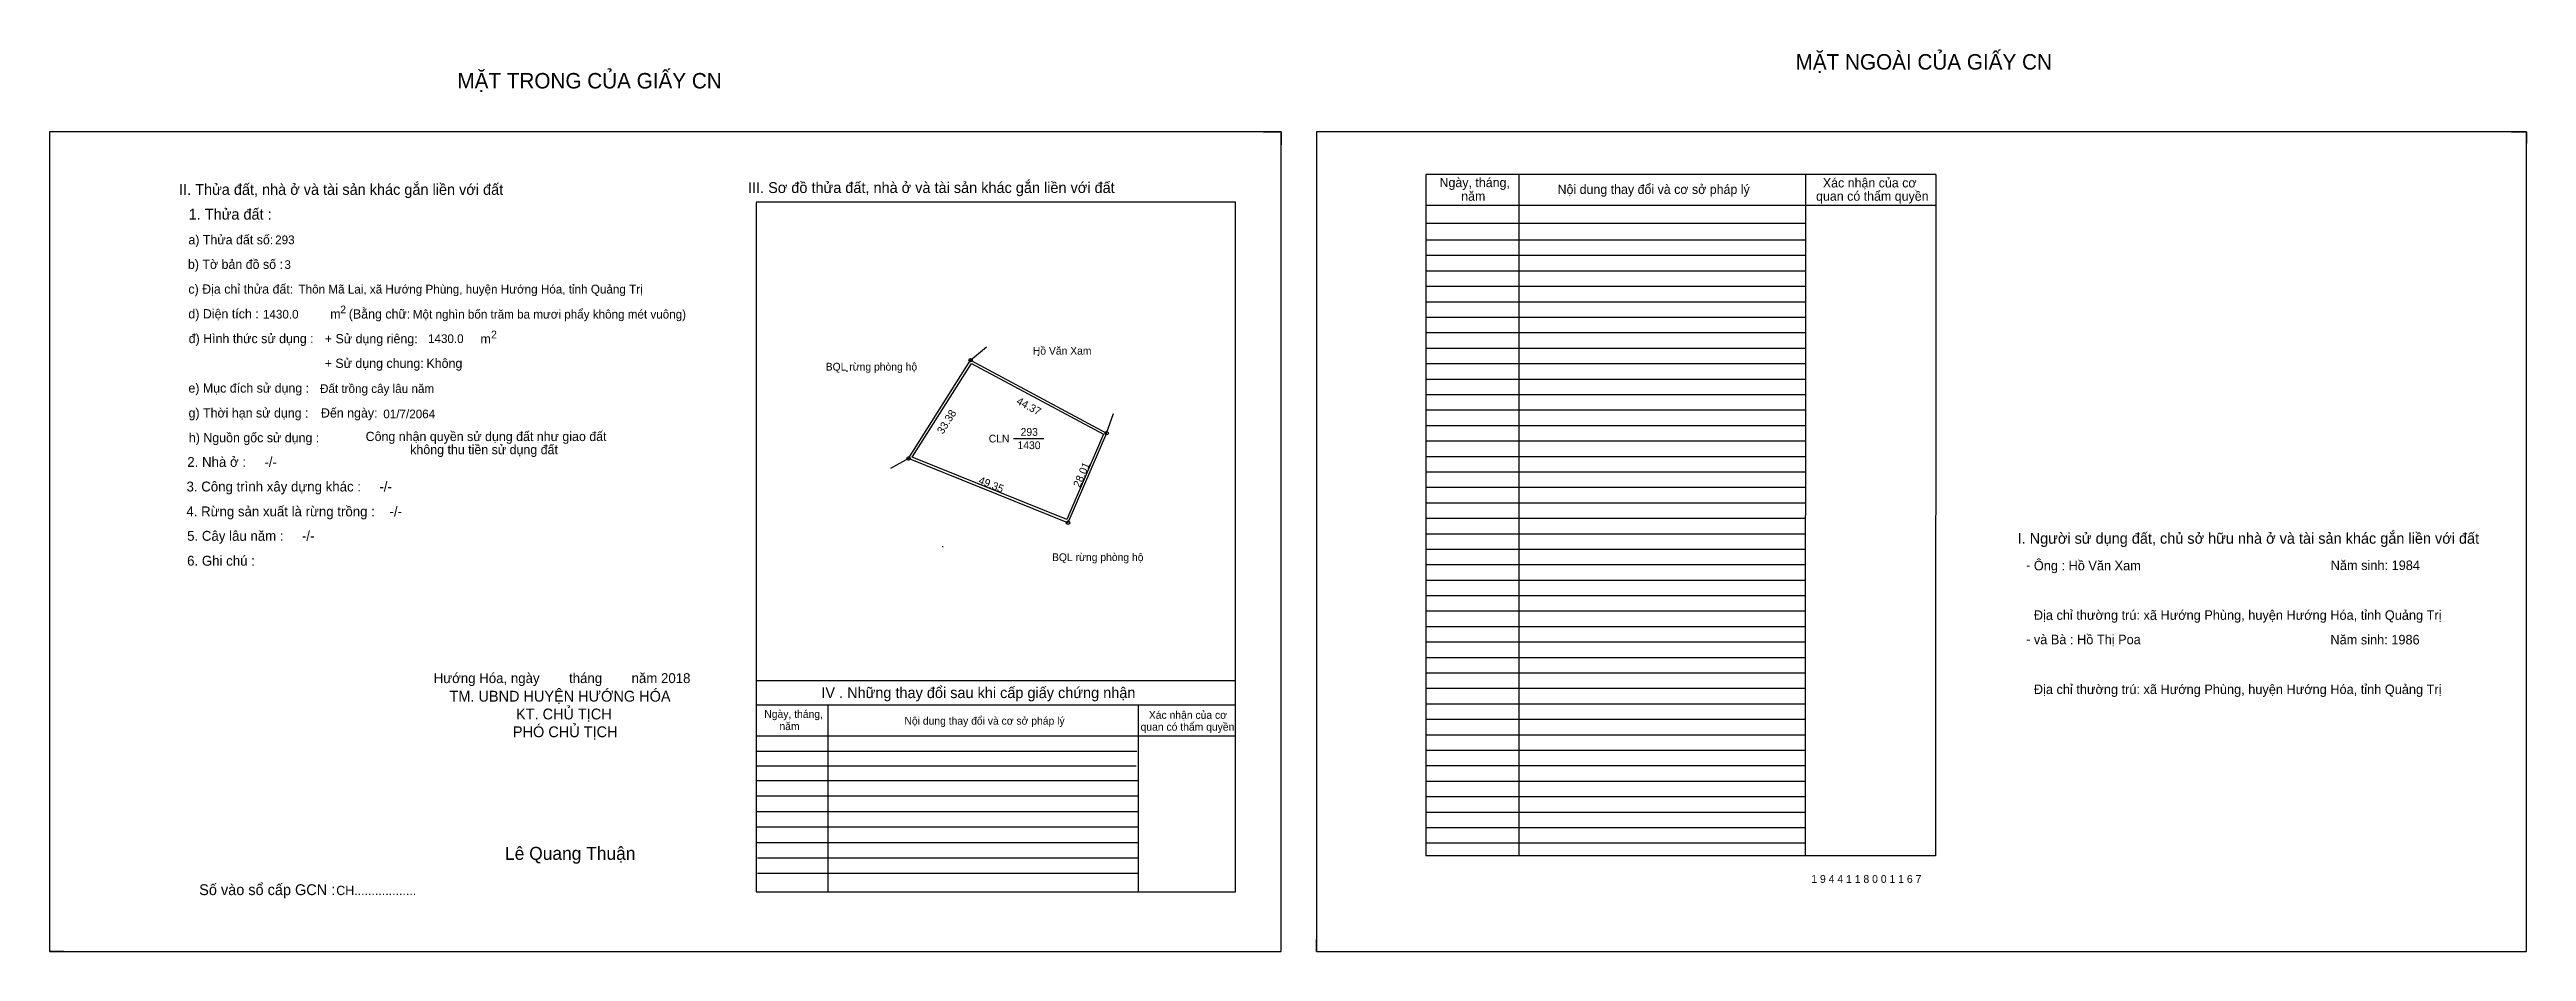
# Model space of a CAD drawing. Extents: x 531515 to 535021, y 1847017 to 1847600.
# Drawn here: x 533420 to 535021, y 1847017 to 1847600 of the extents above.
import ezdxf

# ---------------------------------------------------------------- set-up
doc = ezdxf.new("R2010")
doc.units = 0
for name, color, linetype in [('Default', 7, 'Continuous'), ('Level 10', 7, 'Continuous'), ('Level 11', 7, 'Continuous'), ('Level 13', 7, 'Continuous'), ('Level 27', 7, 'Continuous'), ('Level 36', 7, 'Continuous'), ('Level 49', 7, 'Continuous'), ('Level 55', 7, 'Continuous'), ('Level 6', 7, 'Continuous'), ('Level 60', 7, 'Continuous'), ('Level 7', 7, 'Continuous'), ('Level 8', 7, 'Continuous'), ('Level 9', 7, 'Continuous')]:
    doc.layers.add(name, color=color, linetype=linetype)

msp = doc.modelspace()

# ---------------------------------------------------------------- linework, layer by layer
at = {"layer": 'Level 10'}
for p, q in [((534205, 1847546.9), (534216.4, 1847546.9)), ((534216.4, 1847546.9), (534216.4, 1847538.5)), ((535011.8, 1847546.9), (535021.4, 1847546.9)), ((535021.4, 1847546.9), (535021.4, 1847539.5)), ((533420.2, 1847024.7), (533420.2, 1847016.9)), ((533429.4, 1847016.9), (533420.2, 1847016.9)), ((534239.2, 1847016.9), (534239.2, 1847024.7)), ((534239.2, 1847016.9), (534246.2, 1847016.9))]:
    msp.add_line(p, q, dxfattribs=at)
for points in [[(533420.2, 1847016.9), (534216.4, 1847016.9), (534216.4, 1847546.9), (533420.2, 1847546.9)], [(534239.2, 1847016.9), (535021.4, 1847016.9), (535021.4, 1847546.9), (534239.2, 1847546.9)], [(534015.7, 1847399.3), (534103.6, 1847352.1), (534078.6, 1847294.2), (533975.6, 1847335.7)], [(534016.2, 1847397.2), (534101.6, 1847351.4), (534077.8, 1847296.2), (533977.9, 1847336.5)]]:
    msp.add_lwpolyline(points, close=True, dxfattribs=at)
at = {"layer": 'Level 11'}
for centre in [(534015.7, 1847399.3), (534015.7, 1847399.3), (534103.6, 1847352.1), (533975.6, 1847335.7), (534078.6, 1847294.2)]:
    msp.add_circle(centre, 1.12, dxfattribs=at)
at = {"layer": 'Level 27'}
for p, q in [((534015.7, 1847399.3), (534026, 1847407.9)), ((534103.6, 1847352.1), (534108, 1847364.8)), ((533975.6, 1847335.7), (533963.8, 1847329.3))]:
    msp.add_line(p, q, dxfattribs=at)
at = {"layer": 'Level 7'}
for p, q in [((534555.2, 1847476.9), (534310, 1847476.9)), ((534555.2, 1847466.9), (534310, 1847466.9)), ((534555.2, 1847456.9), (534310, 1847456.9)), ((534555.2, 1847446.9), (534310, 1847446.9)), ((534555.2, 1847436.9), (534310, 1847436.9)), ((534555.2, 1847426.9), (534310, 1847426.9)), ((534555.2, 1847416.9), (534310, 1847416.9)), ((534555.2, 1847406.9), (534310, 1847406.9)), ((534555.2, 1847396.9), (534310, 1847396.9)), ((534555.2, 1847386.9), (534310, 1847386.9)), ((534555.2, 1847376.9), (534310, 1847376.9)), ((534555.2, 1847366.9), (534310, 1847366.9)), ((534555.2, 1847356.9), (534310, 1847356.9)), ((534555.2, 1847346.9), (534310, 1847346.9)), ((534555.2, 1847336.9), (534310, 1847336.9)), ((534555.2, 1847326.9), (534310, 1847326.9)), ((534555.2, 1847316.9), (534310, 1847316.9)), ((534555.2, 1847306.9), (534310, 1847306.9)), ((534555.2, 1847296.9), (534310, 1847296.9)), ((534555.2, 1847286.9), (534310, 1847286.9)), ((534555.2, 1847276.9), (534310, 1847276.9)), ((534555.2, 1847266.9), (534310, 1847266.9)), ((534555.2, 1847256.9), (534310, 1847256.9)), ((534555.2, 1847246.9), (534310, 1847246.9)), ((534555.2, 1847236.9), (534310, 1847236.9)), ((534555.2, 1847226.9), (534310, 1847226.9)), ((534555.2, 1847216.9), (534310, 1847216.9)), ((534555.2, 1847206.9), (534310, 1847206.9)), ((534555.2, 1847196.9), (534310, 1847196.9)), ((534555.2, 1847186.9), (534310, 1847186.9)), ((534555.2, 1847176.9), (534310, 1847176.9)), ((534555.2, 1847166.9), (534310, 1847166.9)), ((534123.2, 1847146.3), (533877, 1847146.3)), ((534555.2, 1847156.9), (534310, 1847156.9)), ((534555.2, 1847146.9), (534310, 1847146.9)), ((534122.7, 1847136.8), (533877, 1847136.8)), ((534555.2, 1847136.9), (534310, 1847136.9)), ((534124, 1847127.3), (533877, 1847127.3)), ((534124, 1847117.3), (533877, 1847117.3)), ((534555.2, 1847126.9), (534310, 1847126.9)), ((534555.2, 1847116.9), (534310, 1847116.9)), ((534124, 1847107.3), (533877, 1847107.3)), ((534124, 1847097.3), (533877, 1847097.3)), ((534555.2, 1847106.9), (534310, 1847106.9)), ((534555.2, 1847096.9), (534310, 1847096.9)), ((534124, 1847087.3), (533877, 1847087.3)), ((534555.2, 1847086.9), (534310, 1847086.9)), ((534124, 1847077.3), (533877.8, 1847077.3)), ((534124, 1847067.3), (533877.8, 1847067.3))]:
    msp.add_line(p, q, dxfattribs=at)
at = {"layer": 'Level 8'}
for p, q in [((534639.6, 1847519.4), (534310, 1847519.4)), ((534310, 1847519.4), (534310, 1847078.9)), ((534370, 1847519.4), (534370, 1847078.9)), ((534555.4, 1847519.2), (534555.2, 1847078.9)), ((534639.6, 1847519.4), (534639.4, 1847078.9)), ((534187, 1847501.5), (533877, 1847501.5)), ((533877, 1847501.5), (533877, 1847055.5)), ((534187, 1847055.5), (534187, 1847501.5)), ((534639.6, 1847499.4), (534310, 1847499.4)), ((534555.2, 1847487.7), (534310, 1847487.7)), ((534187, 1847191.9), (533877, 1847191.9)), ((534187, 1847176.2), (533877, 1847176.2)), ((533923.3, 1847176.2), (533923.3, 1847055.5)), ((534124, 1847176.2), (534124, 1847055.5)), ((534187, 1847156.2), (533877, 1847156.2)), ((534639.4, 1847078.9), (534310, 1847078.9)), ((533877, 1847055.5), (534187, 1847055.5))]:
    msp.add_line(p, q, dxfattribs=at)
at = {"layer": 'Level 9'}
msp.add_line((534043.4, 1847348.6), (534063, 1847348.6), dxfattribs=at)

# ---------------------------------------------------------------- texts
at = {"layer": 'Default'}
for s, p in [('e) Mục đích sử dụng :', (533510, 1847378.3)), ('g) Thời hạn sử dụng :', (533510.1, 1847362.2)), ('Đến ngày:', (533595.7, 1847362.2)), ('h) Nguồn gốc sử dụng :', (533510.3, 1847346.2)), ('Công nhận quyền sử dụng đất như giao đất', (533624.6, 1847347)), ('không thu tiền sử dụng đất', (533653.4, 1847338.5))]:
    msp.add_text(s, height=6, dxfattribs=at).set_placement(p)
at = {"layer": 'Level 13'}
for s, p in [('293', (534048, 1847350.4)), ('CLN', (534027.4, 1847346.1)), ('1430', (534046, 1847341.8))]:
    msp.add_text(s, height=5, dxfattribs=at).set_placement(p)
at = {"layer": 'Level 36'}
for p in [(534058.3, 1847402), (533934.6, 1847391.7), (533996.3, 1847278.2)]:
    msp.add_text('.', height=6.75, dxfattribs=at).set_placement(p)
at = {"layer": 'Level 49'}
for s, rotation, p in [('44.37', 331.7657, (534044.8, 1847371.3)), ('33.38', 57.7763, (533997.8, 1847351.1)), ('49.35', 338.0347, (534020.3, 1847319.7)), ('28.01', 66.6107, (534086.3, 1847316.6))]:
    msp.add_text(s, height=5, rotation=rotation, dxfattribs=at).set_placement(p)
at = {"layer": 'Level 55'}
for s, height, p in [('1', 0.9, (534015.4, 1847399.3)), ('0', 0.247, (534015.6, 1847399)), ('0', 0.247, (534015.6, 1847399)), ('0', 0.247, (534015.6, 1847399)), ('0', 0.247, (534015.6, 1847399)), ('2', 0.9, (534103.3, 1847352.1)), ('4', 0.9, (533975.3, 1847335.7)), ('0', 0.247, (534103.5, 1847351.8)), ('0', 0.247, (534103.5, 1847351.8)), ('0', 0.247, (534103.5, 1847351.8)), ('0', 0.247, (533975.5, 1847335.5)), ('0', 0.247, (533975.5, 1847335.5)), ('0', 0.247, (533975.5, 1847335.5)), ('3', 0.9, (534078.3, 1847294.2)), ('0', 0.247, (534078.5, 1847294))]:
    msp.add_text(s, height=height, dxfattribs=at).set_placement(p)
at = {"layer": 'Level 6'}
for s, height, p in [('293', 5.63, (533566.1, 1847474.3)), ('3', 5.63, (533572.1, 1847458.3)), ('Thôn Mã Lai, xã Hướng Phùng, huyện Hướng Hóa, tỉnh Quảng Trị', 5.64, (533581.2, 1847442.4)), ('Một nghìn bốn trăm ba mươi phẩy không mét vuông)', 5.632, (533655.1, 1847426.2)), ('1430.0', 5.63, (533558.2, 1847426.2)), ('1430.0', 5.63, (533664.9, 1847410.4)), ('Đất trồng cây lâu năm', 5.64, (533595.1, 1847378.1)), ('01/7/2064', 5.64, (533636, 1847361.7)), ('Ông : Hồ Văn Xam', 6.16, (534703, 1847263.4)), ('Năm sinh: 1984', 6.16, (534894.9, 1847263.6)), ('Địa chỉ thường trú: xã Hướng Phùng, huyện Hướng Hóa, tỉnh Quảng Trị', 6.16, (534703, 1847231.4)), ('và Bà : Hồ Thị Poa', 6.16, (534703, 1847215.6)), ('Năm sinh: 1986', 6.16, (534894.7, 1847215.5)), ('Địa chỉ thường trú: xã Hướng Phùng, huyện Hướng Hóa, tỉnh Quảng Trị', 6.16, (534703, 1847183.4)), ('1 9 4 4 1 1 8 0 0 1 1 6 7', 5.04, (534559.1, 1847061.3))]:
    msp.add_text(s, height=height, dxfattribs=at).set_placement(p)
at = {"layer": 'Level 60'}
for s, p in [('Hồ Văn Xam', (534055.9, 1847402.9)), ('BQL rừng phòng hộ', (533922, 1847392.6)), ('BQL rừng phòng hộ', (534068.3, 1847269.4))]:
    msp.add_text(s, height=5, dxfattribs=at).set_placement(p)
at = {"layer": 'Level 7'}
for s, height, p in [('MẶT NGOÀI CỦA GIẤY CN', 10, (534549, 1847587.2)), ('MẶT TRONG CỦA GIẤY CN', 10, (533683.9, 1847575)), ('II. Thửa đất, nhà ở và tài sản khác gắn liền với đất', 7, (533504, 1847506.2)), ('III. Sơ đồ thửa đất, nhà ở và tài sản khác gắn liền với đất', 7, (533871.8, 1847507.4)), ('Ngày, tháng,', 6, (534318.8, 1847511.2)), ('Nội dung thay đổi và cơ sở pháp lý', 6, (534395.1, 1847506.8)), ('Xác nhận của cơ', 6, (534566.6, 1847511)), ('1. Thửa đất :', 7, (533510.2, 1847490.2)), ('năm', 6, (534332.8, 1847502.4)), (' quan có thẩm quyền', 6, (534560, 1847502.4)), ('a) Thửa đất số:', 6, (533510, 1847474.2)), ('b) Tờ bản đồ số :', 6, (533509.7, 1847458.3)), ('c) Địa chỉ thửa đất:', 6, (533510, 1847442.3)), ('d) Diện tích :', 6, (533510, 1847426.3)), ('2', 5, (533608.2, 1847429.6)), ('(Bằng chữ:', 6, (533613.7, 1847426.2)), ('đ) Hình thức sử dụng :', 6, (533510.2, 1847410.3)), ('+ Sử dụng riêng:', 6, (533598.2, 1847410.2)), ('m', 6, (533601.7, 1847426.2)), ('2', 5, (533705.7, 1847413.4)), ('+ Sử dụng chung:', 6, (533598.1, 1847394.3)), ('Không', 6, (533663.9, 1847394.3)), ('m', 6, (533698.8, 1847410.1)), ('2. Nhà ở :     -/-', 6.4, (533509.3, 1847330.3)), ('3. Công trình xây dựng khác :     -/-', 6.4, (533508.8, 1847314.4)), ('4. Rừng sản xuất là rừng trồng :    -/-', 6.4, (533508.7, 1847298.3)), ('5. Cây lâu năm :     -/-', 6.4, (533509.2, 1847282.5)), ('I. Người sử dụng đất, chủ sở hữu nhà ở và tài sản khác gắn liền với đất', 7, (534692.5, 1847280.6)), ('6. Ghi chú :', 6.4, (533509.2, 1847266.4)), ('-', 6.4, (534697.9, 1847263.6)), ('-', 6.4, (534698, 1847215.8)), ('Hướng Hóa, ngày        tháng        năm 2018', 6.4, (533668.6, 1847190.5)), ('TM. UBND HUYỆN HƯỚNG HÓA', 7, (533678.8, 1847178.5)), ('IV . Những thay đổi sau khi cấp giấy chứng nhận', 7, (533919.2, 1847180.8)), ('PHÓ CHỦ TỊCH', 7, (533719.8, 1847155.5)), ('KT. CHỦ TỊCH', 7, (533721.8, 1847167)), ('Ngày, tháng,', 5, (533882.3, 1847168)), ('năm', 5, (533892.1, 1847160.1)), ('Nội dung thay đổi và cơ sở pháp lý', 5, (533972.9, 1847163.6)), (' quan có thẩm quyền', 5, (534123.7, 1847159.7)), ('Xác nhận của cơ', 5, (534130.9, 1847167.4)), ('Lê Quang Thuận', 8.4, (533714.7, 1847076.2)), ('Số vào sổ cấp GCN :', 7, (533517, 1847053.4)), ('CH..................', 6, (533605.6, 1847053.4))]:
    msp.add_text(s, height=height, dxfattribs=at).set_placement(p)

doc.saveas('drawing.dxf')
